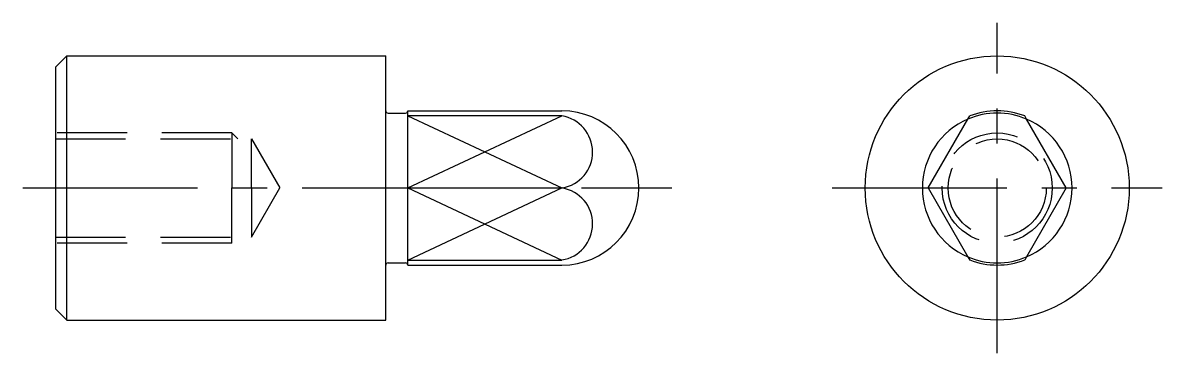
# Model space of a CAD drawing. Extents: x 41.4 to 93.2, y 15.6 to 73.9.
# Drawn here: x 41.4 to 93.2, y 58.9 to 73.9 of the extents above; entities outside this region: 2.
import ezdxf

# ---------------------------------------------------------------- set-up
doc = ezdxf.new("R2010")
doc.units = 0
doc.header["$LTSCALE"] = 0.25
doc.linetypes.add('CENTER', pattern=[50.8, 31.75, -6.35, 6.35, -6.35])
doc.linetypes.add('DASHED', pattern=[19.05, 12.7, -6.35])
doc.layers.get('0').update_dxf_attribs({"linetype": 'CONTINUOUS'})
doc.layers.add('4', color=3, linetype='CONTINUOUS')
doc.layers.add('CENTER', color=1, linetype='CENTER')
doc.styles.get("Standard").update_dxf_attribs({"font": 'txt.shx'})

msp = doc.modelspace()

# ---------------------------------------------------------------- linework, layer by layer
for p, q in [((43.381, 72.403), (42.881, 71.903)), ((43.381, 72.403), (57.881, 72.403)), ((43.381, 60.403), (43.381, 72.403)), ((57.881, 69.903), (57.881, 72.403)), ((42.881, 60.903), (42.881, 71.903)), ((57.881, 62.903), (57.881, 69.903)), ((57.981, 69.803), (58.781, 69.803)), ((58.881, 62.903), (58.881, 69.903)), ((58.881, 69.903), (65.881, 69.903)), ((65.881, 69.672), (58.881, 69.672)), ((82.533, 66.403), (84.339, 69.531)), ((84.339, 69.531), (84.42, 69.672)), ((87.002, 69.531), (86.92, 69.672)), ((88.808, 66.403), (87.002, 69.531)), ((58.881, 66.403), (65.881, 66.403)), ((82.533, 66.403), (84.339, 63.274)), ((88.808, 66.403), (87.002, 63.274)), ((84.339, 63.274), (84.42, 63.133)), ((87.002, 63.274), (86.92, 63.133)), ((57.881, 60.403), (57.881, 62.903)), ((57.981, 63.003), (58.781, 63.003)), ((58.881, 63.133), (65.881, 63.133)), ((58.881, 62.903), (65.881, 62.903)), ((42.881, 60.903), (43.381, 60.403)), ((43.381, 60.403), (57.881, 60.403))]:
    msp.add_line(p, q)
at = {"color": 3, "linetype": 'DASHED'}
for p, q in [((50.881, 68.903), (42.881, 68.903)), ((50.881, 68.903), (50.881, 66.403)), ((51.151, 68.632), (50.881, 68.903)), ((42.881, 68.632), (51.781, 68.632)), ((51.781, 66.403), (51.781, 68.632)), ((51.781, 68.632), (53.068, 66.403)), ((50.881, 63.903), (50.881, 66.403)), ((51.781, 64.173), (53.068, 66.403)), ((51.781, 66.403), (51.781, 64.173)), ((42.881, 64.173), (51.781, 64.173)), ((50.881, 63.903), (42.881, 63.903))]:
    msp.add_line(p, q, dxfattribs=at)
msp.add_circle((85.67, 66.403), 6)
for radius in [2.5, 2.23]:
    msp.add_circle((85.67, 66.403), radius, dxfattribs=at)
for centre, radius, start, end in [((57.981, 69.903), 0.1, 180, 270), ((58.781, 69.903), 0.1, 270, 0), ((65.881, 66.403), 3.5, 270, 90), ((65.625, 68.036), 1.656, 279.5982, 81.1028), ((85.67, 66.403), 3.4, 293.0493, 293.0493), ((85.67, 66.403), 3.4, 113.0493, 246.9507), ((85.67, 66.403), 3.5, 69.0752, 110.9248), ((85.67, 66.403), 3.4, 293.0493, 66.9507), ((65.625, 64.77), 1.656, 278.8972, 80.4018), ((57.981, 62.903), 0.1, 90, 180), ((58.781, 62.903), 0.1, 0, 90), ((85.67, 66.403), 3.5, 249.0752, 290.9248)]:
    msp.add_arc(centre, radius, start, end)
for start, end in [(66.9507, 113.0493), (246.9507, 293.0493)]:
    msp.add_arc((85.67, 66.403), 3.4, start, end, dxfattribs=at)
msp.add_point((57.881, 66.403))
at = {"layer": '4'}
for p, q in [((58.881, 69.672), (65.881, 66.403)), ((58.881, 66.403), (65.881, 69.672)), ((58.881, 63.133), (65.881, 66.403)), ((58.881, 66.403), (65.881, 63.133))]:
    msp.add_line(p, q, dxfattribs=at)
at = {"layer": 'CENTER', "color": 1, "linetype": 'CENTER'}
for p, q in [((85.67, 58.903), (85.67, 73.903)), ((41.381, 66.403), (70.881, 66.403)), ((78.17, 66.403), (93.17, 66.403))]:
    msp.add_line(p, q, dxfattribs=at)
msp.add_point((85.67, 66.403), dxfattribs=at)

# ---------------------------------------------------------------- texts
for s, p in [('JPQSTD12 - P7 - L15 - B8', (42.675, 20)), ('JPQSTD12', (42.675, 15.813))]:
    msp.add_text(s, height=2).set_placement(p)

doc.saveas('drawing.dxf')
